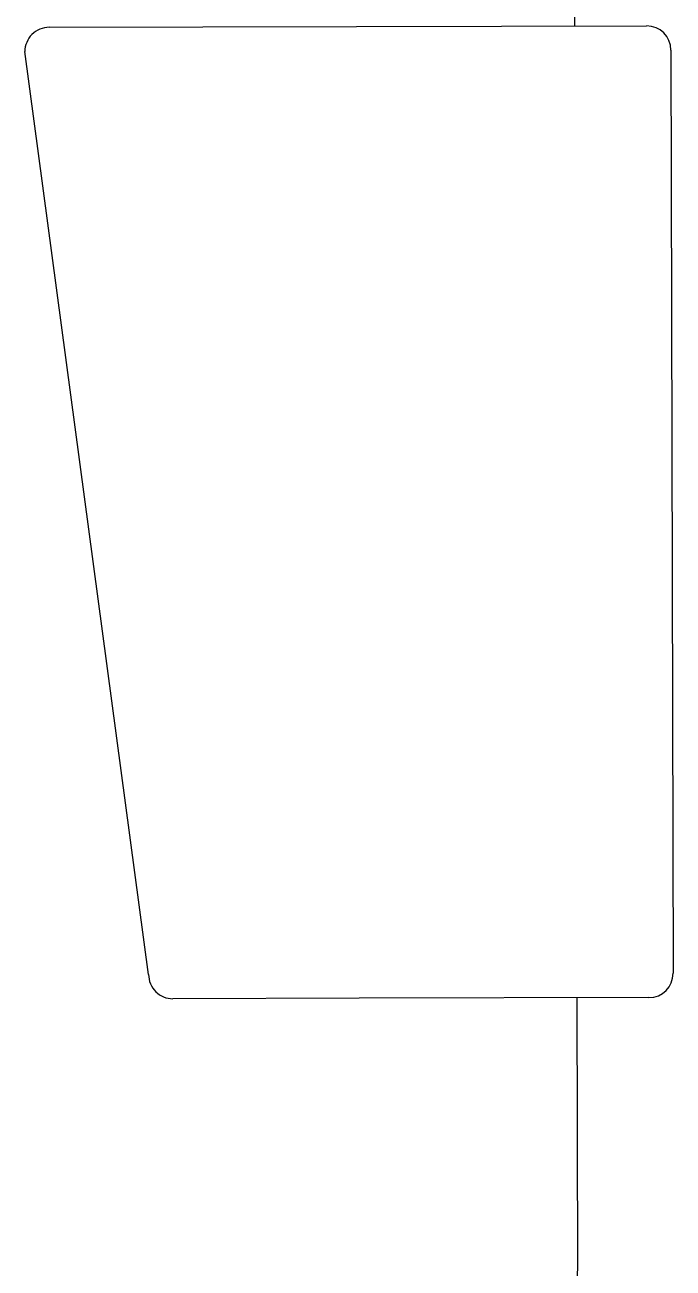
# Model space of a CAD drawing. Header units: inches. Extents: x 164.3 to 247.9, y 15.6 to 56.7.
# Drawn here: x 211.3552 to 211.5358, y 33.2998 to 33.6462 of the extents above; entities that cross this region are included whole.
import ezdxf

# ---------------------------------------------------------------- set-up
doc = ezdxf.new("R2010")
doc.units = ezdxf.units.IN
doc.header["$MEASUREMENT"] = 0
doc.layers.get('0').update_dxf_attribs({"lineweight": 0})

msp = doc.modelspace()

# ---------------------------------------------------------------- linework, layer by layer
at = {"color": 7, "linetype": 'ByBlock', "lineweight": -2}
for p, q in [((211.5083745547059, 33.64583559601388), (211.5078442114097, 33.8648294761432)), ((211.3619527598836, 33.64548100246427), (211.4476213993217, 33.64568846848383)), ((211.4476213993217, 33.64568846848383), (211.5283636755894, 33.64588400419888)), ((211.3896617299058, 33.38161598527191), (211.3552016982125, 33.63869716296352)), ((211.5351475150902, 33.63913294252777), (211.5357702938539, 33.38196982026199)), ((211.448276955915, 33.37499044504617), (211.3964455694066, 33.37486492360077)), ((211.5290192321827, 33.37518598076119), (211.448276955915, 33.37499044504617)), ((211.5092124881583, 33.29982896340221), (211.5090301112992, 33.37513757257619))]:
    msp.add_line(p, q, dxfattribs=at)
for centre, radius, start, end in [((211.3619691487984, 33.63871355187834), 0.006767470430644921, 90.13875443982067, 180.1387544398207), ((211.5283800645043, 33.63911655361292), 0.00676747043065063, 0.1387544398206912, 90.13875443982067), ((211.3964217045069, 33.3816248619043), 0.006759980429057364, 180.0752359753907, 270.2022729042241), ((211.5290028432679, 33.38195343134714), 0.00676747043065634, 270.1387544398207, 0.1387544398206912), ((211.4778235707838, 33.29975294802728), 0.03138900941858967, 270.1387544398207, 0.1387544398206912)]:
    msp.add_arc(centre, radius, start, end, dxfattribs=at)

doc.saveas('drawing.dxf')
